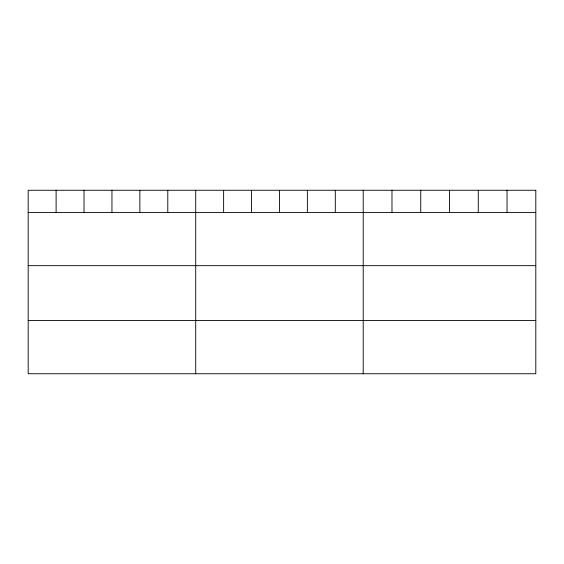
<?xml version="1.0" encoding="UTF-8"?>
<svg xmlns="http://www.w3.org/2000/svg" width="564" height="564" viewBox="0 0 564 564"><rect width="100%" height="100%" fill="white"/><g stroke="black" fill="none" stroke-linecap="round" stroke-linejoin="round"><path stroke-width="0.85" d="M28.2 212.431L535.8 212.431M28.2 265.665L535.8 265.665M28.2 320.507L535.8 320.507M507.036 190.258L507.036 212.431M478.272 190.258L478.272 212.431M449.508 190.258L449.508 212.431M420.744 190.258L420.744 212.431M391.98 190.258L391.98 212.431M363.216 190.258L363.216 373.742M335.298 190.258L335.298 212.431M307.38 190.258L307.38 212.431M279.462 190.258L279.462 212.431M251.544 190.258L251.544 212.431M223.626 190.258L223.626 212.431M195.708 190.258L195.708 373.742M167.79 190.258L167.79 212.431M139.872 190.258L139.872 212.431M111.954 190.258L111.954 212.431M84.036 190.258L84.036 212.431M56.118 190.258L56.118 212.431M535.8 190.258L28.2 190.258L28.2 373.742L535.8 373.742L535.8 190.258"/></g></svg>
